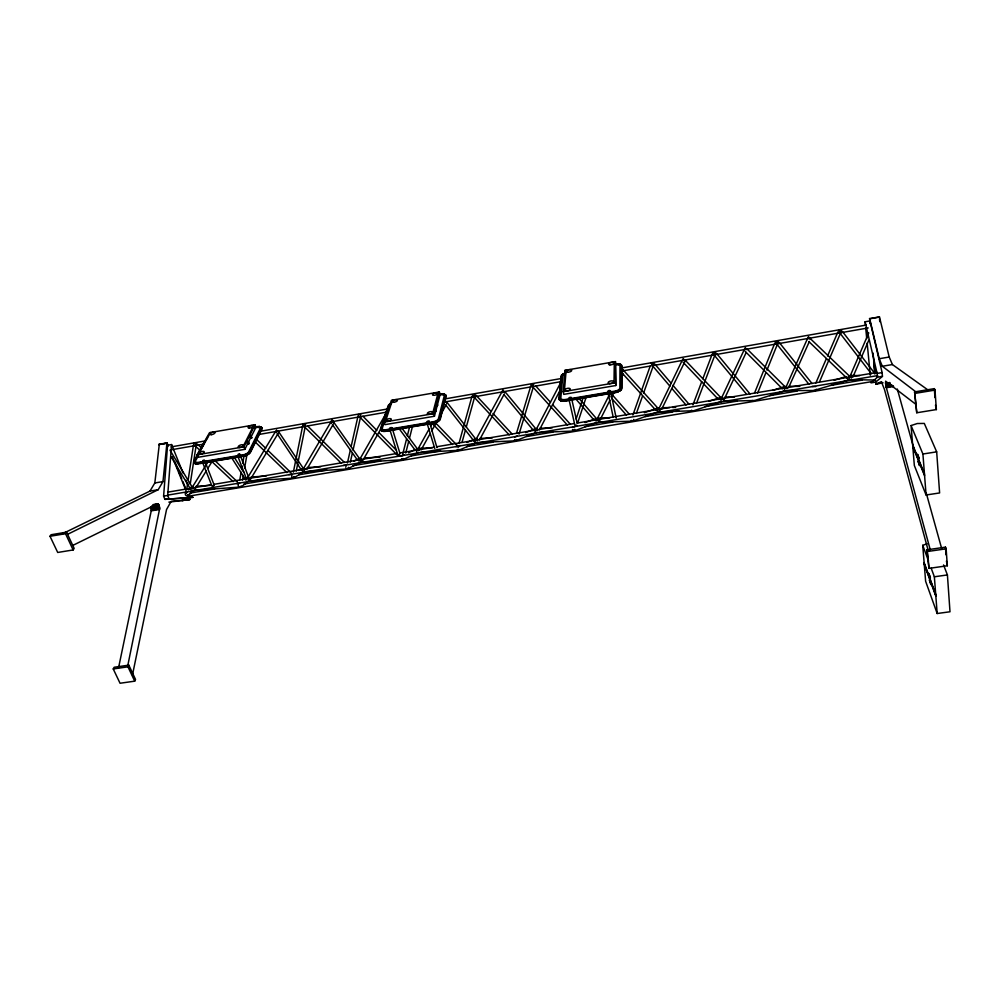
<?xml version="1.0" encoding="UTF-8"?>
<svg xmlns="http://www.w3.org/2000/svg" width="1000" height="1000" viewBox="0 0 1000 1000"><rect width="100%" height="100%" fill="white"/><g stroke="black" fill="none" stroke-linecap="round" stroke-linejoin="round"><path stroke-width="1.5" d="M516.487 439.625L516.25 440.763L477.413 442.575M361.4 461.463L361.3 462.163L403.375 459.7L403.488 458.6M849.975 377.512L849.775 376.425L809.538 337.863M196.275 443.387L195.338 446L199.788 450.188M536.5 429.625L536.9 428.438L537.65 430.25M615.763 385.538L615.45 361.6L565.025 370.325L563.175 391.675L563.787 394.363L615.763 385.538L615.45 361.6M721.637 399.625L721.413 398.212L684.887 359.862M341.475 463.425L304.637 426.962L305.438 423.8L305.375 424.613M614 383.025L614.3 361.8M472.438 394.712L474.525 397.225M474.787 440.325L475.213 438.862L476.238 439.35M434.975 411.213L436.1 411.025L435.513 408.212M358.488 459.95L358.95 458.512L360.312 459.375M653.763 362.95L652.812 366.1L669.912 386.163M870.037 323.413L869.613 318.488L879.237 358.725L882.325 366.262L916.15 392.062M190.812 488.25L191.35 486.825L192.85 487.638M859.688 375.6L850.413 375.425L849.85 377.537M190.888 489.175L191.925 487.512L192.975 488.825M682.225 360.288L658.55 409.4M807.55 339.462L808.15 336.95M127.875 665.113L159.625 508.888L159.113 505.387L157.487 503.812L72.95 545.337M246.1 479.862L246.6 478.4M118.525 667.938L151.363 510.262L150.85 506.763L159.113 505.387M169.037 498.675L167.688 495.45L171.575 444.55L167.562 445.25L163.6 496.138L164.938 499.363L192.925 497.337L164.938 499.363M302.213 470.4L303.2 468.713L304.363 470.037M459.775 449.575L459.588 450.262L420.725 452.337M293.788 477.587L294.012 476.5M332.925 422.45L332.5 420.462L360.838 460.513M168.863 502.125L189.812 499.575L188.113 494.412M564.35 391.475L566.163 370.138M476.575 439.3L476.9 438.575L477.612 440.375M189.913 499.312L182.087 500.525M358.65 460.875L359.387 459.237L360.513 460.525M514.513 440.45L514.812 439.862M560.462 385.75L559.237 399.125A6.587 2.9 -13.2 0 0 559.625 400.2L562.975 401.25A6.587 2.9 -13.2 0 0 565.425 401.062L615.225 392.663A6.662 2.938 -12.1 0 0 617.737 392L621.3 389.775A6.662 2.938 -12.1 0 0 621.8 388.537L621.85 366.4A6.45 2.75 -12.1 0 0 621.375 365.412L620.55 364.913M560.725 382.775L561.275 376.825A6.388 2.725 -13.1 0 1 561.55 376.062M560.225 394.562L560.5 391.587M561.163 384.162L561.438 381.188L536.175 429.5M401.7 459.538L401.85 458.825M721.513 398.387L722.175 397.137L723.062 398.975M67.763 534.237L158.212 489.7L162.975 481.587L166.95 442.9L168.45 445.988M62.413 533.787L149.987 491.087L154.825 482.975L159.275 444.55M416.6 451.1L417.325 449.45L418.288 450.337M502.775 390.3L475.025 441.25M785.575 388.375L785.962 386.312L787 387.625M248.738 443.875L248.675 443.075L247.475 443.537L248.738 443.875L248.425 441.488M250.863 435.462L251.425 437.612L251.088 435.462M247.838 441.475L248.675 443.075M535.062 431.125L536.163 429.5M816.338 389.275L815.788 390.513L786.413 390.538M595.938 420.863C596.35 417.062 598.025 422.062 597.075 419.1L609.637 394.237M721.675 399.625L721.438 398.212L745.025 348.025M186.812 488.787L187.725 482.788M188.188 479.787L193.412 445.275M190.212 484.113L195.875 447.062M436.388 404.762L437.125 404.513M621.675 371L622.175 369.5M533.763 383.975L532.913 387.062L567.438 425.138M643.512 393.288L653.2 366L652.675 364.6M657.487 410.487L657.987 408.938L658.725 409.363M682.837 360.312L683.512 358.65M598.612 421.5L598.45 422.125M239.812 479.837L241.15 472.25M241.688 469.212L242.225 466.175M242.763 463.137L244.1 455.55M360.75 414.588L360 417.287L396.337 454.175M242.463 480L243.275 475.45M244.613 467.875L247.037 454.237M720.45 399.862L721.538 398.075L722.862 399.45M509.2 434.963L474.125 397.15M745.037 349.438L745.537 347.912L746.65 349.637M652.775 365.363L652.95 364.55M784.488 389.062L785.5 387.638M293.363 472.137L302.613 426.138M296.238 471.1L304.975 427.925M132.475 674.925L166.537 509.55L171.163 501.312L189.812 499.575M360.7 461.35L360.462 462.1M849 378.188L849.775 376.425M533.013 386.312L533.2 385.5M347.413 463.025L350.487 449.438M351.163 446.413L357.987 416.213M350.288 462.212L352.35 453.175M353.025 450.163L360.562 417M785.45 388.4L807.575 338.363M185.263 492.938C184.775 499.4 191.788 493.162 192.975 490.3M402.463 455.25L406.575 438.913M407.312 435.938L409.55 427.025M405.75 453.025L408.738 441.175M409.487 438.212L412.488 426.35M442.788 407.238L439.725 419.275A5.875 2.55 -15.9 0 1 438.612 420.8L436.275 422.163A5.875 2.55 -15.9 0 1 433.35 423.025L386.05 431A5.85 2.512 -16.9 0 1 383.375 431.1L380.688 429.625A6.438 2.763 -16.9 0 1 380.6 428.537L388.125 405.85A6.238 2.587 -16.6 0 1 388.95 404.675L391.2 403.175M443.562 404.225L445.087 398.212M434.425 416.25L440.125 394.55L439.4 391.987L391.388 400.3L384.225 422.05L385.025 424.637L434.425 416.25L433.663 413.638L439.4 391.987M436.1 411.025L436.012 410.2M437.575 405.387L436.475 405.575L437.575 405.387L437.5 404.562M305.188 425.4L304.862 426.512M432.537 413.825L438.3 392.188M458.113 449.387L457.875 450.163M459.137 442.837L472.013 396.213M462.1 442.1L465.425 430.087M466.262 427.088L474.6 397.075M474.75 394.625L474.125 397.275M516.5 433.275L530.812 385.887M519.05 434.087L533.387 386.8L532.938 385.55M720.212 397.65L720.113 399.462M385.337 421.863L392.475 400.112M576.125 419.038L583.3 397.15M577.612 423.137L586.237 396.925M383.263 423.475L387.475 410.7M849.812 376.775L868.775 332.875M195.263 490.275L240.413 487.038L240.425 486.388A1.6 0.838 51 0 0 241.337 486.312M851.838 379.425L850.575 379.55M573.038 430.087L572.675 430.9M248.6 480.637L248.875 480.425M658.838 411.525L632.1 421.325L631.237 420.363M632.888 415.05L650.188 366.125M636.375 413.4L642.5 396.163M849.638 379.425L849.087 380.25L808.925 341.637M517.25 439.988L516.375 439.913M692.9 404.925L701.75 381.613M702.862 378.688L712.275 353.913M696.525 403.25L714.825 355.225L712.812 352.6M533.387 386.8C532.375 387.775 530.125 383.237 532.137 384.575M574.012 430.562L573.263 431.1L572.425 429.738M658.562 411.613L657.9 412.438L657.513 411.812M754.45 393.288L774.9 342.912M691.675 410.163L691.162 411.025M757.588 393.125L765.775 373.013M766.95 370.138L777.463 344.125M815.85 383.025L826.287 358.85M827.525 356.012L837.962 331.85M852.975 376.85L868.787 340.213M819.65 381.5L840.537 333.1M598.538 422.3L598.663 421.325M788.562 387.725L809.4 341.45M304.062 471.325L303.2 472.15L302.5 471.625M660.062 411.512L659.212 411.463M723.288 401.3L746.2 352.475M347.762 468.537L347.413 469.05L360.238 462.312M661.725 409.125L684.712 361.925M134.7 681.162L135.538 679.463L128.825 665.138L114.125 667.262L113.238 668.95L120.05 683.25L134.7 681.162L127.963 666.825L128.825 665.138M214.338 485.487L205.625 463.113M250.375 437.788L251.562 437.325L251.612 438.125L250.375 437.788L251.562 437.325M244.838 449.35L255.963 427.238L255.062 424.787L209.537 432.663L197.075 454.812L198.062 457.287L244.838 449.35L243.9 446.85L255.062 424.787M302.175 468.575L303.125 468.013L304.175 469.35L304.175 467.762L304.762 469.538M293.85 477.575C292.525 479.462 290.812 475.462 292.2 474.5M598.812 422.388L609.963 400.288M611.362 397.525L614.15 392M621.812 376.812L623.212 374.05M714.912 352.562L715.387 352.013L714.312 355.175M693.263 410.737L659.788 411.9M242.825 447.038L254.013 424.963M539.438 429.875L560.225 390.037M246.275 477.725L246.062 479.438M238.3 483.738C236.975 491.075 246.088 483.612 247.862 481.225M479.5 439.988L503.812 394.875M418.175 450.363L417.788 449.363L429.137 428.963M430.662 426.25L432.925 422.163M421.163 449.825L430.225 433.5M431.737 430.788L437.025 421.262L439.325 419.712A6.463 2.8 -15.9 0 0 440.087 418.462L445.825 395.913A6.262 2.625 -15.7 0 0 445.637 394.888L442.775 393.913A6.262 2.625 -15.7 0 0 440.538 394.1M440.8 414.462L446.087 404.938M777.537 341.587L778.1 341.025L776.95 344.225M785.138 390.625L784.425 390.438M194.988 460.375L210.562 432.475M198.575 455.35L195.538 460.788A4.65 1.863 -20.2 0 0 198.5 462.337L243.263 454.787A4.65 1.9 -19.5 0 0 248.675 451.8L260.087 428.812A4.5 1.787 -19 0 0 256.988 427.413L254 427.925M206.163 439.325L193.962 461.05A6.388 2.562 -20.2 0 0 193.725 462.175L194.037 462.925M197.537 455.525L194.488 460.962A5.8 2.338 -20.2 0 0 194.4 462.262L195.75 462.975A5.8 2.338 -20.2 0 0 198.175 462.912L242.975 455.35A5.812 2.375 -19.5 0 0 245.85 454.525L248.325 453.15A5.812 2.375 -19.5 0 0 249.75 451.613L261.125 428.625A5.625 2.237 -19 0 0 261.087 427.425L259.662 426.788A5.625 2.237 -19 0 0 257.25 426.887M199.05 452.812L203.625 444.663M754.2 400.513L724.225 401.287M361.312 461.325L361.763 462.3L381.875 427.113M360.55 460.525L359.862 459.15L386.213 413.137M658.512 408.837L659.862 410.075M306.95 469.1L333.038 424.663M721.237 401.388L720.512 401.538M303.962 469.625L303.438 468.675L331.95 420.2M304.9 471.662L348.575 468.888L348.575 467.337M249.312 481.225L278.387 432.987M247.35 478.15L275.688 431.225M840.588 330.55L841.237 329.963L840.013 333.2M192.138 487.475L208.2 461.525M194.163 490.513L206.175 471.062M207.775 468.462L212.587 460.688M849.862 379.663L813.8 390.513M73.15 549.95L74.162 548.387L66.562 532.163L51.062 534.738L50 536.275L57.713 552.463L73.15 549.95L65.525 533.713L66.562 532.163M536.263 432.55L535.188 432.425M785.475 390.513L752.9 401.062L752.288 400.475M840.575 333.25L838.713 330.438M476.375 442.638L475.2 442.525M503.175 390.337L502.738 392.725M401.463 458.938L402.725 459.762L418.088 452.562L416.812 452.362M331.55 420.375L331.525 423.363M572.438 427.512L576.737 425.737M514.538 439.95L515.487 440.887L536.538 432.438M615.4 363.963A6.45 2.75 -12.2 0 1 617.812 363.762L621.225 364.688A6.45 2.75 -12.2 0 1 621.7 365.675L621.65 387.8A6.662 2.938 -12.1 0 1 621.15 389.025L617.587 391.262A6.662 2.938 -12.1 0 1 615.062 391.912L565.262 400.325A6.587 2.9 -13.2 0 1 562.8 400.513L559.45 399.462A6.587 2.9 -13.2 0 1 559.062 398.387L561.112 376.112A6.388 2.725 -13.1 0 1 561.688 374.95L565.188 372.85M457.25 449.562L458.475 450.412L476.625 442.525M849.9 376.525L851.5 377.762M188.275 489.837L190.162 487.975M346.163 465.412L345.763 467.287M777.487 344.275L775.5 341.625M293.475 478.1L304.113 471.587M303.238 424.188L302.938 424.888M539.038 432.438L574.438 431L574.688 429.35M609.8 417.8L597.587 418.15C597.55 420.125 595 416.975 595.688 420.462M882.463 376.337L877.475 377.175L871.025 382.875L875.775 382.075L882.463 376.337L882.113 372.575L869.975 320.925L865.1 321.775L865.4 324.837M185.438 492.638L186.55 492.55M389.613 404.963L389.062 404.575M598.312 422.25L633.4 421.112L633.725 419.438M596.838 422.587L596.138 422.488M562.712 374.888L561.95 375.575L561.775 374.85M390.312 403.975L389.825 404.325A5.663 2.35 -16.6 0 0 388.675 405.763L381.163 428.438A5.85 2.512 -16.9 0 0 381.45 429.712L383.15 430.387A5.85 2.512 -16.9 0 0 385.825 430.288L433.137 422.3A5.875 2.55 -15.9 0 0 436.075 421.45L438.413 420.075A5.875 2.55 -15.9 0 0 439.525 418.562L445.275 396A5.7 2.387 -15.7 0 0 444.875 394.825L443.113 394.225A5.7 2.387 -15.7 0 0 440.475 394.35M360.037 462.463L359.1 462.413M619.963 390.513L618.212 391.512A6.05 2.675 -12.1 0 1 615.225 392.388L565.45 400.788A5.987 2.637 -13.2 0 1 562.537 400.913L560.887 400.487M298.675 470.462L301.262 468.85M653.2 366L651.2 363.25L651.9 363.6M565.375 373.05A5.8 2.475 -13.1 0 0 564.7 373.312L562.55 374.6A5.8 2.475 -13.1 0 0 561.675 376.012L559.65 398.288A6 2.637 -13.2 0 0 560.312 399.525L562.375 400.175A6 2.637 -13.2 0 0 565.288 400.05L615.075 391.637A6.05 2.675 -12.1 0 0 618.062 390.775L620.25 389.4A6.05 2.675 -12.1 0 0 621.05 387.9L621.125 365.775A5.863 2.5 -12.2 0 0 620.363 364.625L618.263 364.062A5.863 2.5 -12.2 0 0 615.4 364.225M563.275 374.525L564.6 373.85M563.663 374.637L564.125 373.575M353.837 461.275L357.675 459.2M390.863 403.638L391.525 403.3M401.525 456.1L404.3 454.762M408.488 452.75L415.45 449.4M435.875 410.513L435.487 409.625M437.038 421.3L435.513 421.95A6.463 2.8 -15.9 0 1 433.062 422.587L385.737 430.575A6.438 2.763 -16.9 0 1 383.45 430.737L381.688 430.4M457.312 446.712L460.062 445.5M466.95 442.488L475.213 438.862M514.575 437.075L517.325 435.962M525.562 432.625L533.812 429.288M752.9 401.062L753.875 400.9M785.312 387.625L784.35 386.625L784.112 388.675M399.438 454.325L399.137 454.45A1.625 0.725 -16.9 0 1 398.162 454.613M691.363 410.7L692.013 411.275L721.413 401.488M584.987 422.625L594.625 418.975M720.375 397.438L721.4 398.413M573.713 431.087L597.125 422.413M660.088 409.588L659.25 407.762L658.7 409.525L657.475 408.062L657.3 410.625M644.362 412.75L657.675 408M536.35 432.65L535.612 432.475M708.888 401.337L719.1 397.863M943.55 564.938L947.412 574.938L950 611.775L937.175 613.513L925.625 581.275L922.725 545.325L927.113 543.837M476.425 442.738L475.65 442.575M911.075 425.562L917.262 423.525L924.3 423.425L936.675 451.85L939.613 492.95L926.087 495L914.338 465.487L911.075 425.562L922.913 454.012L926.087 495M772.8 390.363L784.525 386.562M303.888 471.8L302.725 471.35M834.212 380.275L846 376.587M869.587 318.637L879.463 316.9L889.2 357.025L892.412 364.55L928.213 390.138M869.6 318.812L879.513 317.062M158.887 444.35L167.087 442.9M158.8 444.538L167.237 443.062M158.787 444.625L167.288 443.137M171.175 446.887L205.012 440.962M260.363 431.262L387.975 408.888M444.862 398.925L561.725 378.438M621.688 367.938L866.15 325.087M170.1 450L203.925 444.087M257.738 434.675L386.9 412.088M445.337 401.875L531.45 386.812M534.525 386.275L562.2 381.438M623.713 370.688L651.388 365.85M654.463 365.312L682.138 360.475M685.212 359.938L868.2 327.938M436.312 405.037L437.425 404.85M251.75 437.837L250.512 437.512M435.05 410.938L436.175 410.75M247.475 443.537L248.538 443.35M248.875 443.587L247.625 443.25M384.225 422.05L433.663 413.638M563.175 391.675L615.2 382.825M197.075 454.812L243.9 446.85M879.237 358.725L889.2 357.025M154.825 482.975L162.975 481.587M882.325 366.262L892.412 364.55M149.987 491.087L158.212 489.7M199.95 463.338L243.238 456.037A5.812 2.387 -19.5 0 0 246.112 455.213L248.588 453.837A5.812 2.387 -19.5 0 0 250.012 452.3L261.65 428.537A6.188 2.462 -19 0 0 261.762 427.5L259.45 426.463A6.188 2.462 -19 0 0 257.387 426.613M167.675 492.163L210.775 484.888M213.85 484.363L246.163 478.913M249.25 478.387L396.987 453.45M400.062 452.938L433.925 447.225M437 446.7L573.975 423.587M577.05 423.062L595.513 419.95M598.587 419.425L877.15 372.413M877.475 377.175L877.113 373.413L882.113 372.575M168.137 495.05L877.663 375.6M163.6 496.138L167.688 495.45M190.012 493.088L214.613 488.95M243.825 484.038L266.887 480.163M299.175 474.738L326.85 470.087M352.987 465.688L380.662 461.037M411.413 455.863L440.625 450.962M466.763 446.562L492.9 442.175M526.725 436.488L552.863 432.088M585.15 426.662L612.825 422.013M645.113 416.587L672.788 411.925M675.863 411.413L678.938 410.9M705.075 406.5L737.375 401.075M769.663 395.65L797.337 391M831.162 385.312L861.912 380.138M187.375 496.388L873.162 381.388M153.038 504.637L157.812 503.825M879.85 382.875L882.588 382.537M154.025 504.7L158.162 504.012M875.425 380.138L875.837 383.888L882.65 382.837M183.35 499.888L185.987 499.55M875.837 383.888L882.75 383.025M152.988 505.262L158.5 504.338M183.388 500.2L187.3 499.438M182.075 500.625L188.612 499.438M930.337 550.1L886.188 387.1L885.55 383.237L889.887 382.512M151.938 505.95L158.825 504.8M885.638 384L889.975 383.275M151.088 507.425L159.35 506.05M885.738 384.812L890.075 384.087M151.275 508.15L159.525 506.763M885.875 385.625L891.663 384.663M151.375 508.875L159.637 507.5M886.025 386.4L891.812 385.438M886.188 387.1L893.413 385.9M151.412 509.6L159.662 508.225M886.35 387.7L893.587 386.5M151.363 510.262L159.625 508.888M151.25 510.85L159.512 509.475M914.6 391.9L934.325 388.638L935 390.087L936.363 409.575L916.762 412.762L914.6 391.9L916.762 412.762M50 536.275L65.525 533.713M915.238 393.35L935 390.087M922.913 454.012L936.675 451.85M927.062 549.812L945.475 547.15L946.137 548.812L947.325 565.775L929 568.375L927.062 549.812L929 568.375M113.238 668.95L127.963 666.825M927.675 551.475L946.137 548.812M931.188 568.2L934.362 576.775L947.412 574.938M597.075 419.1L598.275 420.462M536.213 429.375L537.35 430.737M476.2 439.5L477.287 440.875M417.788 449.363L418.812 450.725M248.863 481.1L294.075 478.038M195.975 486.325L211.562 485.25M236.5 483.525L239.613 483.312M251.05 477.025L266.137 476.037M288.762 474.575L291.788 474.375M307.113 467.562L320.675 466.737M343.288 465.375L346.3 465.188M365.012 457.962L380.05 457.125M396.6 456.213L401.112 455.962M432.4 447.725L418.387 448.425L418.263 449.588M455.737 446.562L458.85 446.413M479.875 438.425L492.275 437.887M539.837 428.312L552.163 427.863M662.087 407.7L669.65 407.55M672.663 407.5L675.688 407.438M725.1 397.1L734.475 397.025M789.038 386.325L799.788 386.375M812.087 386.425L815.6 386.587M850.825 379.688L874.862 380.025M597.587 418.15L598.612 420.513M259.7 427.137L261.325 427.488L261.075 426.812M575.1 430.5L574.188 429.888M192.138 490.562L191.25 490.363M840.1 333.338L871.363 373.8M347.163 469.125L346.325 468.612M195.175 463.387L196.012 463.663A5.8 2.338 -20.2 0 0 198.45 463.587M434.787 448.525L427.088 423.35M444.637 394.862L445.838 395.588A6.262 2.637 -15.7 0 1 446.012 396.613L440.3 419.175A6.463 2.8 -15.9 0 1 439.525 420.425L435.725 422.663A6.463 2.8 -15.9 0 1 433.275 423.3L385.95 431.287A6.438 2.763 -16.9 0 1 383.675 431.438L380.9 430.337A6.438 2.763 -16.9 0 1 380.825 429.237L388.338 406.538A6.225 2.6 -16.6 0 1 388.512 406.163M658.363 412.137L657.675 411.55M714.362 355.312L746.025 393.587M193.725 462.175L195.925 463.338A6.388 2.562 -20.2 0 0 198.025 463.2L242.838 455.637A6.388 2.612 -19.5 0 0 245.212 455.025L249.25 452.788A6.388 2.612 -19.5 0 0 250.287 451.525M444.338 395.138L445.062 395.525M683.125 358.725L684.7 361.337M850.662 375.425L851.625 377.275M397.675 454.525L389.913 429.837M303.463 468.787L304.062 469.613M915.962 404.4L885.65 381.175L885.55 383.237M808.737 336.85L810.1 339.438M622.5 369.45L623.787 371.562M197.35 444.038L200.688 447.188M215.138 460.825L237.362 481.812M212.025 461.725L233.162 481.65M261.588 427.638L262.013 428.175A6.175 2.462 -19 0 1 261.887 429.212L250.538 452.212A6.388 2.625 -19.5 0 1 249.5 453.475L245.475 455.712A6.388 2.625 -19.5 0 1 243.088 456.325L198.3 463.875A6.388 2.575 -20.2 0 1 196.2 464.012L194 462.85A6.388 2.575 -20.2 0 1 194.225 461.725M256.962 439.812L265.75 448.3M267.938 450.425L291 472.725M255.087 441.875L286.925 472.625M307.6 425.938L344.425 462.463M747.062 348.963L786.95 388.65M745.175 351.375L782.387 388.787M362.95 416.262L376.838 430.387M378.963 432.562L396.062 449.938M849.087 380.25L848.888 379.575M435.988 423.312L458.675 447M431.95 423.125L452.475 444.538M683.062 362.212L718.475 399.5M361.725 462.3L361.037 461.337M503 390.363L503.862 391.6M475.975 395.238L490.863 411.225M493 413.5L512.137 434.05M622.7 369.438L658.5 408.837M623.013 374L655.7 410.087M535.837 386.1L550.475 402.275M552.575 404.588L570.35 424.225M445.225 400.475L446.85 403.45M611.938 394.425L629.412 414.312M606.9 392.95L609.975 396.45M612.038 398.787L626.425 415.125M579.963 399.562L597 419.225M575.275 398.363L594.288 420.375M654.737 364L670.888 382.938M672.9 385.3L689.05 404.25M671.925 388.525L686.05 405.062M716.388 353.2L750.025 393.95M504.95 391.65L536.163 429.225L535 428.938L534.837 430.725M503.95 394.613L533.362 430.35M659.513 411.45L660.3 412.025L660.337 411.337M779.062 342.238L812 383.488M777.013 344.363L808.988 384.325M446.6 401.887L476.362 439.825M445.613 404.825L474.4 441.6M875.925 384.137L881.363 381.688L884.45 389.4L928.388 551.175M842.175 331.188L874.4 372.962M332.075 420.288L333.562 423.038M361.2 462.15L360.825 461.325M401.587 427.7L417.987 449.675M398.775 428.2L415.163 450.213M332.413 424.613L357.325 459.888M303.913 469.25L277.962 430.725M277.238 433.913L301.663 470.363M247.55 478.462L248.212 479.5M234.725 458.013L243.762 472.238M231.65 457.75L245.613 479.775M333.15 422.413L332.438 421.2M277.6 431.613L276.562 430L276.4 432.663M170.275 450.65L192.725 488.013M171.225 456.938L190.45 489.025M418.15 449.613L416.838 448.725L416.45 450.7M849.513 376.312L848.787 375.737L848.525 377.238M418.638 448.6L419.162 450.238M936.363 409.575L935.475 405.112M304.125 424.513A1.65 0.762 51.6 0 0 302.938 424.938A1.65 0.762 51.6 0 0 304.662 426.887L304.637 426.962M912.638 444.7L924.438 473.663M912.725 445.7L924.513 474.688M912.8 446.7L924.6 475.712M174.812 461.65L177.7 468.775M178.863 471.625L181.75 478.75M182.913 481.6L185.225 487.287M172.2 456.662L186.675 492.287M187.838 495.138L189 497.987M171.575 444.55L183.113 473.088M186 480.213L187.738 484.5M194.338 462.925L194.788 463.688M195.775 463.312L196.05 464M195.325 462.875L195.6 463.55M504.288 392.45L504.538 393.15M202.6 462.512L211.962 486.012M947.325 565.775L946.45 561.013M237.875 456.362L246.45 478.85M240.875 456.962L249.438 479.475M247.3 454.1L247.562 454.787M246.475 454.25L246.737 454.938M245.413 454.95L245.675 455.625M249.112 452.9L249.375 453.587M247.838 453.488L248.1 454.175M247.625 453.925L247.875 454.613M922.725 545.325L928.538 561.05M261.725 427.425L261.962 428.1M260.887 426.737L261.137 427.4M260.087 426.875L260.338 427.537M259.6 426.475L259.85 427.15M924.112 562.55L935.713 594.388M924.188 563.45L935.775 595.3M924.25 564.35L935.85 596.225M381.587 430.35L382.025 431.15M380.737 429.7L380.962 430.412M383.288 430.725L383.512 431.425M382.663 430.3L382.887 431M392.5 429.263L400.062 453.75M390.262 404.012L390.475 404.7M429.7 422.762L436.962 447.688M437.55 421.025L437.762 421.737M436.688 421.175L436.887 421.887M435.712 421.863L435.925 422.587M439.2 419.825L439.412 420.538M437.962 420.412L438.175 421.138M437.863 420.85L438.062 421.562M445.575 394.825L445.775 395.525M444.675 394.237L444.875 394.938M444.45 394.162L444.775 395.337M442.95 393.925L443.15 394.625M897.312 389.025L913.625 447.688M926.175 492.812L941.65 548.475M361.1 459.513L360.5 458.212L360.425 459.35M865.1 321.775L877.113 373.413M562.612 400.5L562.788 401.238M560.9 400.238L561.075 400.975M560.638 400.163L560.812 400.9M559.538 399.538L559.712 400.275M193.412 488.325L192.862 486.538L192.95 487.625M563.263 373.725L563.425 374.438M569.038 399.663L574.837 425.075M562.975 373.9L563.15 374.613M571.725 399.062L577.15 423M565.025 370.325L565.612 372.95M564.987 372.925L565.15 373.638A4.65 1.975 -13.1 0 0 562.812 375.825L560.825 398.088A4.8 2.112 -13.2 0 0 565.325 399.5L615.075 391.087A4.838 2.138 -12.1 0 0 619.862 388.1L619.975 365.962A4.688 2 -12.2 0 0 615.388 364.725M608.075 392.85L613.2 417.188M610.788 392.25L616.2 418.125M619.85 390.15L620 390.9M619.562 390.337L619.725 391.075M618.65 390.487L618.8 391.238M617.775 391.188L617.938 391.925M618.825 364.137L618.975 364.862M618 363.775L617.962 364.487A6.45 2.75 -12.1 0 0 617.175 364.5M621.05 389.137L621.2 389.888M621.138 364.613L621.275 365.337M619.987 364.05L620.138 364.775M619.712 363.988L619.862 364.7M865.688 327.887L866.737 338.575M867.175 343.162L870.288 375.238M869.975 320.925L870.263 323.975M873.025 353.025L874.912 372.9M873.675 361.737L874.85 374.012M879.488 318.637L879.775 321.7M934.362 576.775L937.175 613.513M934.325 388.638L934.95 397.625M945.475 547.15L946.012 554.85M390.337 404.712A4.537 1.887 -16.6 0 0 389.75 405.575L382.275 428.25A4.675 2 -16.9 0 0 386.012 429.725L433.288 421.75A4.7 2.037 -15.9 0 0 438.4 418.75L444.175 396.188A4.55 1.913 -15.7 0 0 440.337 394.875M381.45 430.138A5.85 2.512 -16.9 0 1 381.388 429.15M459.787 449.85A1.638 0.637 54.4 0 1 459.062 449.525M360.462 417.175A1.663 0.712 52.5 0 1 359.025 416.463A1.663 0.712 52.5 0 1 358.325 414.7M358.625 414.475A1.663 0.712 52.5 0 1 358.862 414.5M348.638 468.5A1.613 0.737 53 0 1 347.837 468.2M404 459.212A1.625 0.688 53.8 0 1 402.95 458.638M196.125 445.525A1.638 0.85 49.2 0 1 194.862 445.763A1.638 0.85 49.2 0 1 193.625 443.963A1.638 0.85 49.2 0 1 194.688 443.425M188.5 495.175A1.587 0.875 49.8 0 1 187.537 495.337M186.137 493.587A1.587 0.875 49.8 0 1 186.588 492.775M304.95 425.438A1.65 0.762 51.6 0 1 304.662 426.887M294.862 477.475A1.613 0.787 52.1 0 1 293.525 477.013M620.513 365.35A5.863 2.5 -12.1 0 1 620.837 365.6M621.2 388.638A6.05 2.675 -12.1 0 1 620.4 390.138M560.487 400.262A5.987 2.637 -13.2 0 1 559.837 399.375M576.65 425.188A1.663 0.762 -13 0 1 575.625 425.35M261.475 428.35A5.613 2.25 -19 0 1 261.5 428.963M258.163 427.463A5.613 2.25 -19 0 1 258.8 427.413M259.375 427.413A5.613 2.25 -19 0 1 259.913 427.463M257.625 427.287A6.175 2.462 -19 0 1 258.363 427.188M207.188 438.625A6.175 2.425 -19.7 0 1 207.45 438.237M206.925 437.962A6.175 2.425 -19.7 0 1 207.55 437.175M213.388 486.037A1.613 0.675 -20.4 0 1 212.463 486.2M571.388 397.562L570.538 398.25A1.675 0.737 -13.1 0 1 569.5 398.425L568.7 398.162L569.55 397.488A1.675 0.737 -13.1 0 1 570.588 397.3L571.388 397.562M305.475 423.938L305.125 424.5L305.475 423.938M429.275 421.3L428.338 421.987A1.65 0.712 -16.1 0 1 427.35 422.163L426.662 421.887L427.587 421.2A1.65 0.712 -16.1 0 1 428.575 421.025L429.275 421.3M392.062 427.825L391.112 428.512A1.638 0.7 -16.8 0 1 390.125 428.675L389.462 428.4L390.412 427.725A1.638 0.7 -16.8 0 1 391.4 427.55L392.062 427.825M239.825 454.275L238.812 454.963A1.625 0.663 -19.6 0 1 237.862 455.125L238.337 454.15A1.625 0.663 -19.6 0 1 239.288 453.988L239.825 454.275M204.537 460.462L203.5 461.15A1.625 0.65 -20.2 0 1 202.562 461.312L203.075 460.337A1.625 0.663 -20.2 0 1 204.013 460.175L204.537 460.462M610.475 390.85L609.637 391.4A1.688 0.75 -12.3 0 1 608.587 391.587L607.762 391.325L608.587 390.637A1.7 0.75 -12.3 0 1 609.637 390.462L610.475 390.85M918.888 457.6L917.475 454.137L918.975 458.612L918.888 457.6M919.45 464.688L918.037 461.2L919.538 465.7L919.45 464.688M930.288 577.35L928.888 573.538L930.362 578.263L930.288 577.35M930.788 583.725L929.4 579.9L930.85 584.637L930.788 583.725M393.862 402.238A2.662 1.1 -16.5 0 0 397.438 400.2A2.662 1.1 -16.5 0 0 393.375 400.387A2.662 1.1 -16.5 0 0 393.862 402.238M428.325 414.275A2.737 1.175 -16 0 0 432.575 412.5A2.737 1.175 -16 0 0 428.925 412.062A2.737 1.175 -16 0 0 428.325 414.275M433.5 395.275A2.662 1.113 -15.7 0 0 437.625 393.55A2.662 1.113 -15.7 0 0 434.062 393.175A2.662 1.113 -15.7 0 0 433.5 395.275M387.65 421.325A2.725 1.163 -16.8 0 0 391.337 419.2A2.725 1.163 -16.8 0 0 387.175 419.375A2.725 1.163 -16.8 0 0 387.65 421.325M567.638 372.175A2.725 1.15 -13.1 0 0 571.712 370.45A2.725 1.15 -13.1 0 0 567.788 370.112A2.725 1.15 -13.1 0 0 567.638 372.175M609.513 383.525A2.825 1.225 -12.2 0 0 613.675 381.725A2.825 1.225 -12.2 0 0 609.538 381.35A2.825 1.225 -12.2 0 0 609.513 383.525M609.888 364.875A2.75 1.163 -12.2 0 0 613.938 363.15A2.75 1.163 -12.2 0 0 609.913 362.825A2.75 1.163 -12.2 0 0 609.888 364.875M566.087 390.913A2.8 1.212 -13.1 0 0 570.275 389.113A2.8 1.212 -13.1 0 0 566.263 388.725A2.8 1.212 -13.1 0 0 566.087 390.913M211.225 434.675A2.637 1.025 -19.7 0 0 215.012 432.638A2.637 1.025 -19.7 0 0 211.3 432.775A2.637 1.025 -19.7 0 0 211.225 434.675M239.45 447.463A2.712 1.1 -19.5 0 0 243.312 445.35A2.712 1.1 -19.5 0 0 239.438 445.475A2.712 1.1 -19.5 0 0 239.45 447.463M249.363 428.088A2.637 1.037 -19.1 0 0 253.113 426.05A2.637 1.037 -19.1 0 0 249.325 426.2A2.637 1.037 -19.1 0 0 249.363 428.088M200.362 454.113A2.712 1.075 -20.1 0 0 204.275 451.987A2.712 1.075 -20.1 0 0 200.475 452.113A2.712 1.075 -20.1 0 0 200.362 454.113"/></g></svg>
